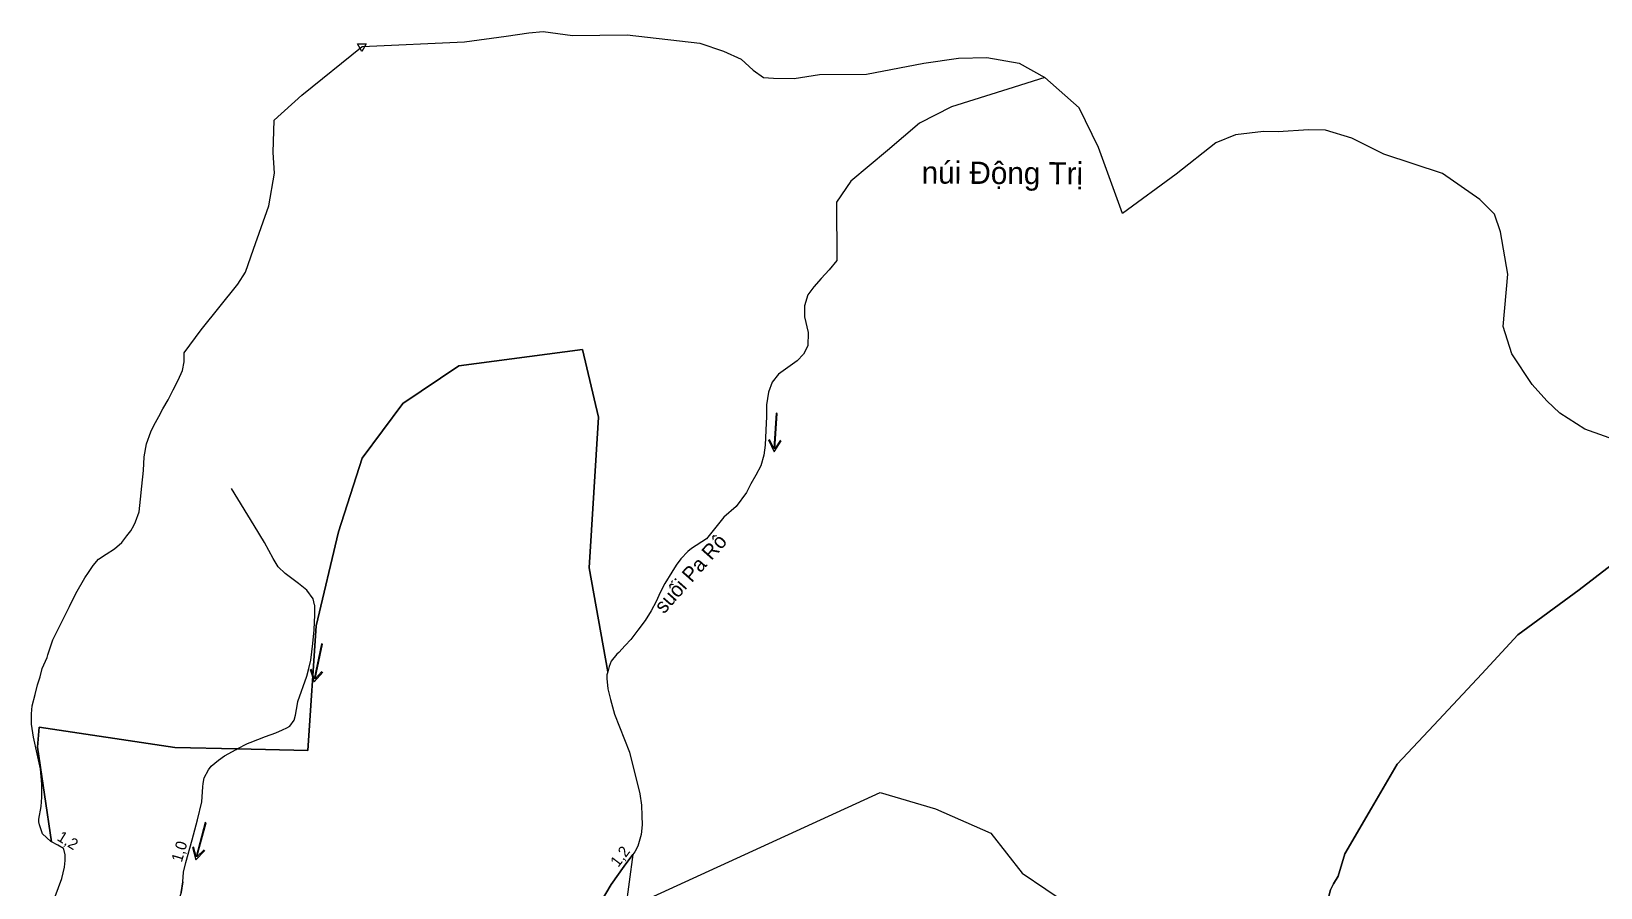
# Model space of a CAD drawing. Extents: x -6 to 556710, y -10 to 1845877.
# Drawn here: x 550073 to 552196, y 1844719 to 1845877 of the extents above; entities that cross this region are included whole.
import ezdxf

# ---------------------------------------------------------------- set-up
doc = ezdxf.new("R2010")
doc.units = 0
for name, color, linetype in [('Level 2', 7, 'Continuous'), ('Level 34', 7, 'Continuous'), ('Level 35', 7, 'Continuous'), ('Level 39', 7, 'Continuous'), ('Level 46', 7, 'Continuous'), ('Level 47', 7, 'Continuous'), ('Level 49', 7, 'Continuous'), ('Level 53', 7, 'Continuous'), ('Level 57', 7, 'Continuous')]:
    doc.layers.add(name, color=color, linetype=linetype)

msp = doc.modelspace()

# ---------------------------------------------------------------- linework, layer by layer
at = {"layer": 'Level 2'}
for points in [[(550745.9, 1845874.79), (550765.21, 1845876.94), (550804.89, 1845871.57), (550878.66, 1845872.47), (550977.26, 1845860.91), (551009.34, 1845850.21), (551032.86, 1845839.51), (551049.26, 1845824.53), (551063.51, 1845814.55), (551077.05, 1845813.83), (551104.85, 1845813.12), (551139.07, 1845818.82), (551202.61, 1845819.03), (551280.19, 1845833.81), (551327.23, 1845840.94), (551365.73, 1845841.65), (551409.2, 1845833.81), (551444.13, 1845814.55), (551393.84, 1845798.7), (551317.54, 1845774.77), (551274.33, 1845752.69), (551231.12, 1845715.88), (551181.47, 1845674.47), (551162.16, 1845645.95), (551162.6, 1845567.05), (551152.28, 1845554.55), (551141.25, 1845542.98), (551131.42, 1845531.55), (551123.36, 1845520.52), (551118.56, 1845505.82), (551118.64, 1845490.86), (551123.88, 1845469.6), (551123.07, 1845451.71), (551117.46, 1845440.56), (551108.78, 1845431.48), (551096.06, 1845422.35), (551083.74, 1845413.27), (551074.84, 1845402.55), (551070.12, 1845388.87), (551067.18, 1845371.94), (551067.17, 1845355.96), (551066.63, 1845337.49), (551065.7, 1845317.16), (551063.78, 1845303.79), (551059.55, 1845289.35), (551052.87, 1845276.86), (551046.33, 1845265), (551040.18, 1845253.17), (551026.11, 1845234.59), (551009.58, 1845219.77), (550986.16, 1845190.81), (550966.03, 1845177.41), (550960.8, 1845173.58), (550951.41, 1845163.61), (550945.31, 1845155.03), (550939.11, 1845145.43), (550929.91, 1845130.22), (550923.59, 1845118.18), (550917.89, 1845106), (550911.21, 1845093.51), (550902.99, 1845080.44), (550893.38, 1845067.01), (550883.69, 1845054.38), (550876.11, 1845046.24), (550867.43, 1845037.17), (550864.86, 1845034.85), (550857.25, 1845025.29), (550854.25, 1845017.87), (550852.47, 1845010.69), (550827.43, 1845151.52), (550840.04, 1845355.11), (550818.48, 1845446.89), (550651.14, 1845424.58), (550575.11, 1845373.61), (550520.24, 1845299.65), (550488.3, 1845200.21), (550457.89, 1845073.11), (550446.63, 1844904.37), (550350.93, 1844906.5), (550266.9, 1844908.37), (550082.9, 1844936.18), (550080.91, 1844908.79), (550099.67, 1844781.06), (550098.77, 1844781.53), (550087.7, 1844791.81), (550083.5, 1844803.88), (550082.65, 1844807.82), (550082.81, 1844811.69), (550085.93, 1844828.83), (550086.92, 1844841.48), (550086.8, 1844858.67), (550084.84, 1844879.48), (550080.31, 1844899.8), (550075.33, 1844922.3), (550072.72, 1844940.01), (550072.56, 1844953.95), (550073.55, 1844964.78), (550077.69, 1844980.02), (550080.86, 1844993.12), (550084.25, 1845004.23), (550087.03, 1845015.47)], [(550087.03, 1845015.47), (550093.83, 1845030.4), (550094.9, 1845033.73), (550101.46, 1845054.12), (550124.04, 1845099.37), (550132.8, 1845116.74), (550144.73, 1845138.12), (550150, 1845145.19), (550156.02, 1845154.57), (550163.55, 1845163.11), (550173.88, 1845170.15), (550185, 1845177.28), (550194.75, 1845185.87), (550201.83, 1845194.76), (550206.92, 1845201.61), (550210.99, 1845208.55), (550213.42, 1845213.88), (550218.37, 1845227.39), (550220.28, 1845244.39), (550222.15, 1845261.8), (550224.19, 1845283.07), (550225.35, 1845301.41), (550228.37, 1845319.35), (550234.06, 1845335.17), (550238.13, 1845343.92), (550245.25, 1845356.06), (550250.55, 1845366.37), (550257.85, 1845378.72), (550264.44, 1845392.01), (550271.25, 1845405.12), (550277.03, 1845418.32), (550279.36, 1845429.91), (550279.15, 1845442.43), (550302.39, 1845473.13), (550352.01, 1845534.94), (550362.33, 1845551.25), (550373.2, 1845582.26), (550393.86, 1845641), (550401.47, 1845685.05), (550399.82, 1845713.32), (550401.25, 1845756.76), (550438.4, 1845790.56), (550520.36, 1845856.6), (550658.74, 1845862.69), (550715.14, 1845870.52), (550745.9, 1845874.79)], [(551444.13, 1845814.55), (551393.84, 1845798.7), (551317.54, 1845774.77), (551274.33, 1845752.69), (551231.12, 1845715.88), (551181.47, 1845674.47), (551162.16, 1845645.95), (551162.6, 1845567.05), (551152.28, 1845554.55), (551141.25, 1845542.98), (551131.42, 1845531.55), (551123.36, 1845520.52), (551118.56, 1845505.82), (551118.64, 1845490.86), (551123.88, 1845469.6), (551123.07, 1845451.71), (551117.46, 1845440.56), (551108.78, 1845431.48), (551096.06, 1845422.35), (551083.74, 1845413.27), (551074.84, 1845402.55), (551070.12, 1845388.87), (551067.18, 1845371.94), (551067.17, 1845355.96), (551066.63, 1845337.49), (551065.7, 1845317.16), (551063.78, 1845303.79), (551059.55, 1845289.35), (551052.87, 1845276.86), (551046.33, 1845265), (551040.18, 1845253.17), (551026.11, 1845234.59), (551009.58, 1845219.77), (550986.16, 1845190.81), (550966.03, 1845177.41), (550960.8, 1845173.58), (550951.41, 1845163.61), (550945.31, 1845155.03), (550939.11, 1845145.43), (550929.91, 1845130.22), (550923.59, 1845118.18), (550917.89, 1845106), (550911.21, 1845093.51), (550902.99, 1845080.44), (550893.38, 1845067.01), (550883.69, 1845054.38), (550876.11, 1845046.24), (550867.43, 1845037.17), (550864.86, 1845034.85), (550857.25, 1845025.29), (550854.25, 1845017.87), (550852.47, 1845010.69), (550851.47, 1845006.63), (550851.4, 1845001.97), (550852.58, 1844987.95), (550856.25, 1844973.39), (550861.54, 1844953.56), (550882.11, 1844902.29), (550895.78, 1844845.98), (550898.12, 1844830.67), (550898.78, 1844815.98), (550899.11, 1844804.08), (550897.77, 1844790.98), (550893.09, 1844775.08), (550889.34, 1844767.17), (550886.64, 1844763.61), (550876.75, 1844690.03), (551221.3, 1844847.64), (551296.15, 1844825.51), (551370.89, 1844792.64), (551413.27, 1844738.64), (551477.2, 1844695.16)], [(552302.97, 1845293.59), (552174.8, 1845339.21), (552140.89, 1845360.49), (552123.42, 1845377.4), (552103.71, 1845399.37), (552075.87, 1845441.09), (552064.23, 1845477.84), (552070.73, 1845548.43), (552060.52, 1845606.02), (552052.55, 1845629.69), (552032.67, 1845649.68), (551982.27, 1845684.77), (551902.71, 1845710.98), (551859.34, 1845732.38), (551823.67, 1845743.58), (551800.95, 1845743.78), (551759.64, 1845740.93), (551739.7, 1845741.4), (551702.19, 1845737.13), (551675.34, 1845726.12), (551621.74, 1845683.78), (551549.24, 1845630.69), (551516.85, 1845720.04), (551490.52, 1845773.73), (551444.13, 1845814.55)], [(550350.93, 1844906.5), (550446.63, 1844904.37), (550457.89, 1845073.11), (550488.3, 1845200.21), (550520.24, 1845299.65), (550575.11, 1845373.61), (550651.14, 1845424.58), (550818.48, 1845446.89), (550840.04, 1845355.11), (550827.43, 1845151.52), (550852.47, 1845010.69), (550851.47, 1845006.63), (550851.4, 1845001.97), (550852.58, 1844987.95), (550856.25, 1844973.39), (550861.54, 1844953.56), (550882.11, 1844902.29), (550895.78, 1844845.98), (550898.12, 1844830.67), (550898.78, 1844815.98), (550899.11, 1844804.08), (550897.77, 1844790.98), (550893.09, 1844775.08), (550889.34, 1844767.17), (550886.64, 1844763.61), (550874.91, 1844748.13), (550857.29, 1844723.28), (550831.15, 1844679.05)], [(552269.7, 1845200.73), (552167.18, 1845121.72), (552084.06, 1845060.73), (552035.57, 1845008.05), (551970.46, 1844938.74), (551920.58, 1844886.07), (551885.95, 1844826.46), (551850.12, 1844764.44), (551840.82, 1844734.49), (551834.76, 1844724.3), (551830.7, 1844715.76), (551827.99, 1844705.47), (551826.37, 1844695.5), (551825.61, 1844685.53), (551817.9, 1844641.7), (551816.63, 1844626.17), (551814.72, 1844612.17), (551809.76, 1844593.27), (551807.41, 1844578.08), (551806.52, 1844562.59), (551806.13, 1844549.43), (551807.01, 1844534.14), (551818.66, 1844520.44), (552329.99, 1844686.77)], [(551830.7, 1844715.76), (551834.76, 1844724.3), (551840.82, 1844734.49), (551850.12, 1844764.44), (551885.95, 1844826.46), (551920.58, 1844886.07), (551970.46, 1844938.74), (552035.57, 1845008.05), (552084.06, 1845060.73), (552167.18, 1845121.72), (552269.7, 1845200.73)], [(550104.8, 1844706.96), (550113.76, 1844731.45), (550117.32, 1844746.41), (550118.28, 1844755.83), (550118.21, 1844763.51), (550116.56, 1844771.01), (550116.07, 1844771.76), (550108.24, 1844776.54), (550099.67, 1844781.06), (550080.91, 1844908.79), (550082.9, 1844936.18), (550266.9, 1844908.37), (550350.93, 1844906.5)], [(550275.35, 1844712.14), (550277.72, 1844726.97), (550278.49, 1844739.8), (550281.43, 1844753.08), (550290.33, 1844783.42), (550297.15, 1844810.7), (550303.32, 1844834.86), (550304.42, 1844855.42), (550305.12, 1844859.95), (550306.48, 1844867.59), (550312.14, 1844878.34), (550315.82, 1844883.41), (550325.83, 1844891.42), (550334.08, 1844897.21), (550349.68, 1844905.86), (550350.93, 1844906.5)], [(550886.64, 1844763.61), (550876.75, 1844690.03), (551221.3, 1844847.64), (551296.15, 1844825.51), (551370.89, 1844792.64), (551413.27, 1844738.64), (551477.2, 1844695.16)], [(550831.15, 1844679.05), (550857.29, 1844723.28), (550874.91, 1844748.13), (550886.64, 1844763.61)]]:
    msp.add_lwpolyline(points, dxfattribs=at)
at = {"layer": 'Level 34'}
for points in [[(551162.6, 1845567.05), (551152.28, 1845554.55), (551141.25, 1845542.98), (551131.42, 1845531.55), (551123.36, 1845520.52), (551118.56, 1845505.82), (551118.64, 1845490.86), (551123.88, 1845469.6), (551123.07, 1845451.71), (551117.46, 1845440.56), (551108.78, 1845431.48), (551096.06, 1845422.35), (551083.74, 1845413.27), (551074.84, 1845402.55), (551070.12, 1845388.87), (551067.18, 1845371.94), (551067.17, 1845355.96), (551066.63, 1845337.49), (551065.7, 1845317.16), (551063.78, 1845303.79), (551059.55, 1845289.35), (551052.87, 1845276.86), (551046.33, 1845265), (551040.18, 1845253.17), (551026.11, 1845234.59), (551009.58, 1845219.77), (550986.16, 1845190.81), (550966.03, 1845177.41), (550960.8, 1845173.58), (550951.41, 1845163.61), (550945.31, 1845155.03), (550939.11, 1845145.43), (550929.91, 1845130.22), (550923.59, 1845118.18), (550917.89, 1845106), (550911.21, 1845093.51), (550902.99, 1845080.44), (550893.38, 1845067.01), (550883.69, 1845054.38), (550876.11, 1845046.24), (550867.43, 1845037.17), (550864.86, 1845034.85), (550857.25, 1845025.29), (550854.25, 1845017.87), (550852.47, 1845010.69)], [(550099.67, 1844781.06), (550098.77, 1844781.53), (550087.7, 1844791.81), (550083.5, 1844803.88), (550082.65, 1844807.82), (550082.81, 1844811.69), (550085.93, 1844828.83), (550086.92, 1844841.48), (550086.8, 1844858.67), (550084.84, 1844879.48), (550080.31, 1844899.8), (550075.33, 1844922.3), (550072.72, 1844940.01), (550072.56, 1844953.95), (550073.55, 1844964.78), (550077.69, 1844980.02), (550080.86, 1844993.12), (550084.25, 1845004.23), (550087.03, 1845015.47), (550093.83, 1845030.4), (550094.9, 1845033.73), (550101.46, 1845054.12), (550124.04, 1845099.37), (550132.8, 1845116.74), (550144.73, 1845138.12), (550150, 1845145.19), (550156.02, 1845154.57), (550163.55, 1845163.11), (550173.88, 1845170.15), (550185, 1845177.28), (550194.75, 1845185.87), (550201.83, 1845194.76), (550206.92, 1845201.61), (550210.99, 1845208.55), (550213.42, 1845213.88), (550218.37, 1845227.39), (550220.28, 1845244.39), (550222.15, 1845261.8), (550224.19, 1845283.07), (550225.35, 1845301.41), (550228.37, 1845319.35), (550234.06, 1845335.17), (550238.13, 1845343.92), (550245.25, 1845356.06), (550250.55, 1845366.37), (550257.85, 1845378.72), (550264.44, 1845392.01), (550271.25, 1845405.12), (550277.03, 1845418.32), (550279.36, 1845429.91), (550279.15, 1845442.43)], [(550350.93, 1844906.5), (550364.98, 1844913.66), (550368.66, 1844915.09), (550389.38, 1844923.31), (550403.17, 1844928.31), (550412.44, 1844932.19), (550418.39, 1844935.09), (550422.38, 1844937.36), (550428.13, 1844945.5), (550429.8, 1844952.16), (550432.7, 1844967.66), (550433.18, 1844970.55), (550445.49, 1845004.72), (550447.91, 1845015.51), (550450.5, 1845026.53), (550453.61, 1845049.13), (550455.34, 1845067.73), (550456.09, 1845087.85), (550456.07, 1845100.59), (550455.75, 1845101.56), (550453.83, 1845109.64), (550445.46, 1845121.03), (550433.89, 1845130.24), (550416.19, 1845143.61), (550406.67, 1845152.64), (550399.9, 1845164.21), (550387.96, 1845185.72), (550374.23, 1845208.64), (550343.44, 1845258.96)], [(550852.47, 1845010.69), (550851.47, 1845006.63), (550851.4, 1845001.97), (550852.58, 1844987.95), (550856.25, 1844973.39), (550861.54, 1844953.56), (550882.11, 1844902.29), (550895.78, 1844845.98), (550898.12, 1844830.67), (550898.78, 1844815.98), (550899.11, 1844804.08), (550897.77, 1844790.98), (550893.09, 1844775.08), (550889.34, 1844767.17), (550886.64, 1844763.61)], [(550277.72, 1844726.97), (550278.49, 1844739.8), (550281.43, 1844753.08), (550290.33, 1844783.42), (550297.15, 1844810.7), (550303.32, 1844834.86), (550304.42, 1844855.42), (550305.12, 1844859.95), (550306.48, 1844867.59), (550312.14, 1844878.34), (550315.82, 1844883.41), (550325.83, 1844891.42), (550334.08, 1844897.21), (550349.68, 1844905.86), (550350.93, 1844906.5)], [(550091.91, 1844589.32), (550091.55, 1844593.6), (550094.43, 1844618.2), (550091.68, 1844637.1), (550093.89, 1844660.42), (550098.9, 1844684.04), (550104.8, 1844706.96), (550113.76, 1844731.45), (550117.32, 1844746.41), (550118.28, 1844755.83), (550118.21, 1844763.51), (550116.56, 1844771.01), (550116.07, 1844771.76), (550108.24, 1844776.54), (550099.67, 1844781.06)], [(550886.64, 1844763.61), (550874.91, 1844748.13), (550857.29, 1844723.28)], [(551807.01, 1844534.14), (551806.13, 1844549.43), (551806.52, 1844562.59), (551807.41, 1844578.08), (551809.76, 1844593.27), (551814.72, 1844612.17), (551816.63, 1844626.17), (551817.9, 1844641.7), (551825.61, 1844685.53), (551826.37, 1844695.5), (551827.99, 1844705.47), (551830.7, 1844715.76), (551834.76, 1844724.3), (551840.82, 1844734.49), (551850.12, 1844764.44)], [(550277.72, 1844726.97), (550275.35, 1844712.14), (550271.29, 1844699.74), (550265.06, 1844690.54), (550255.35, 1844681.55), (550244.01, 1844672.78), (550233.81, 1844664.54), (550225.97, 1844656.98), (550220.08, 1844650.04), (550212.33, 1844641.68), (550206.05, 1844632.87), (550198.53, 1844622.51), (550198.07, 1844621.93)], [(550736.49, 1844543.62), (550740.79, 1844546.42), (550750.41, 1844554.39), (550757.76, 1844562.7), (550767.37, 1844572.49), (550777.3, 1844581.3), (550785.23, 1844588.07), (550793.64, 1844597.72), (550801.21, 1844607.68), (550804.18, 1844611.86), (550807.53, 1844621.55), (550808.05, 1844627.68), (550808.82, 1844638.69), (550814.34, 1844652.46), (550820.93, 1844663.93), (550831.15, 1844679.05), (550857.29, 1844723.28)]]:
    msp.add_lwpolyline(points, dxfattribs=at)
at = {"layer": 'Level 35'}
for p, q in [((551069.86, 1845324.35), (551077.56, 1845308.53)), ((551077.22, 1845312.64), (551071.2, 1845325)), ((551077.56, 1845308.53), (551087.39, 1845323.1)), ((551086.16, 1845323.95), (551078.45, 1845312.54)), ((550449.65, 1845014.16), (550455.07, 1844997.41)), ((550455.31, 1845001.55), (550451.07, 1845014.63)), ((550465.73, 1845011.47), (550456.5, 1845001.25)), ((550455.07, 1844997.41), (550466.85, 1845010.49)), ((550290.47, 1844773.65), (550294.95, 1844756.63)), ((550295.42, 1844760.73), (550291.92, 1844774.03)), ((550294.95, 1844756.63), (550307.45, 1844769.02)), ((550306.39, 1844770.09), (550296.61, 1844760.39))]:
    msp.add_line(p, q, dxfattribs=at)
for points in [[(551078.45, 1845312.54), (551081.8, 1845360.36), (551080.32, 1845360.5), (551077.22, 1845312.64)], [(550456.5, 1845001.25), (550466.49, 1845048.16), (550465.03, 1845048.48), (550455.31, 1845001.55)], [(550296.61, 1844760.39), (550309.2, 1844806.65), (550307.76, 1844807.05), (550295.42, 1844760.73)]]:
    msp.add_lwpolyline(points, dxfattribs=at)
at = {"layer": 'Level 46'}
for points in [[(550279.15, 1845442.43), (550302.39, 1845473.13), (550352.01, 1845534.94), (550362.33, 1845551.25), (550373.2, 1845582.26), (550393.86, 1845641), (550401.47, 1845685.05), (550399.82, 1845713.32), (550401.25, 1845756.76), (550438.4, 1845790.56), (550520.36, 1845856.6), (550658.74, 1845862.69), (550715.14, 1845870.52), (550745.9, 1845874.79), (550765.21, 1845876.94), (550804.89, 1845871.57), (550878.66, 1845872.47), (550977.26, 1845860.91), (551009.34, 1845850.21), (551032.86, 1845839.51), (551049.26, 1845824.53), (551063.51, 1845814.55), (551077.05, 1845813.83), (551104.85, 1845813.12), (551139.07, 1845818.82), (551202.61, 1845819.03), (551280.19, 1845833.81), (551327.23, 1845840.94), (551365.73, 1845841.65), (551409.2, 1845833.81), (551444.13, 1845814.55)], [(552302.97, 1845293.59), (552174.8, 1845339.21), (552140.89, 1845360.49), (552123.42, 1845377.4), (552103.71, 1845399.37), (552075.87, 1845441.09), (552064.23, 1845477.84), (552070.73, 1845548.43), (552060.52, 1845606.02), (552052.55, 1845629.69), (552032.67, 1845649.68), (551982.27, 1845684.77), (551902.71, 1845710.98), (551859.34, 1845732.38), (551823.67, 1845743.58), (551800.95, 1845743.78), (551759.64, 1845740.93), (551739.7, 1845741.4), (551702.19, 1845737.13), (551675.34, 1845726.12), (551621.74, 1845683.78), (551549.24, 1845630.69), (551516.85, 1845720.04), (551490.52, 1845773.73), (551444.13, 1845814.55)]]:
    msp.add_lwpolyline(points, dxfattribs=at)
at = {"layer": 'Level 47'}
msp.add_lwpolyline([(550513.77, 1845860.06), (550525.77, 1845860.06), (550519.77, 1845849.67)], close=True, dxfattribs=at)
at = {"layer": 'Level 49'}
for points in [[(550350.93, 1844906.5), (550446.63, 1844904.37), (550457.89, 1845073.11), (550488.3, 1845200.21), (550520.24, 1845299.65), (550575.11, 1845373.61), (550651.14, 1845424.58), (550818.48, 1845446.89), (550840.04, 1845355.11), (550827.43, 1845151.52), (550852.47, 1845010.69)], [(550099.67, 1844781.06), (550080.91, 1844908.79), (550082.9, 1844936.18), (550266.9, 1844908.37), (550350.93, 1844906.5)], [(550886.64, 1844763.61), (550876.75, 1844690.03), (551221.3, 1844847.64), (551296.15, 1844825.51), (551370.89, 1844792.64), (551413.27, 1844738.64), (551477.2, 1844695.16), (551507.86, 1844534.05), (551680.79, 1844682.54), (551807.01, 1844534.14)]]:
    msp.add_lwpolyline(points, dxfattribs=at)
at = {"layer": 'Level 53'}
for points in [[(551444.13, 1845814.55), (551393.84, 1845798.7), (551317.54, 1845774.77), (551274.33, 1845752.69), (551231.12, 1845715.88), (551181.47, 1845674.47), (551162.16, 1845645.95), (551162.6, 1845567.05)], [(551850.12, 1844764.44), (551885.95, 1844826.46), (551920.58, 1844886.07), (551970.46, 1844938.74), (552035.57, 1845008.05), (552084.06, 1845060.73), (552167.18, 1845121.72), (552269.7, 1845200.73), (552354.21, 1845253.41), (552407.93, 1845264.93)]]:
    msp.add_lwpolyline(points, dxfattribs=at)

# ---------------------------------------------------------------- texts
at = {"layer": 'Level 34'}
for s, rotation, p in [('1,2', 328.59708, (550106.15, 1844783.68)), ('1,0', 73.65136, (550276.02, 1844752.42)), ('1,2', 52.84231, (550866.73, 1844745.62))]:
    msp.add_text(s, height=15, rotation=rotation, dxfattribs=at).set_placement(p)
at = {"layer": 'Level 39'}
msp.add_text('núi Động Trị', height=29.9996, rotation=359.64099, dxfattribs=at).set_placement((551277.22, 1845671.22))
at = {"layer": 'Level 57'}
msp.add_text('suối Pa Rô', height=20, rotation=48.45514, dxfattribs=at).set_placement((550928.57, 1845088.25))

doc.saveas('drawing.dxf')
